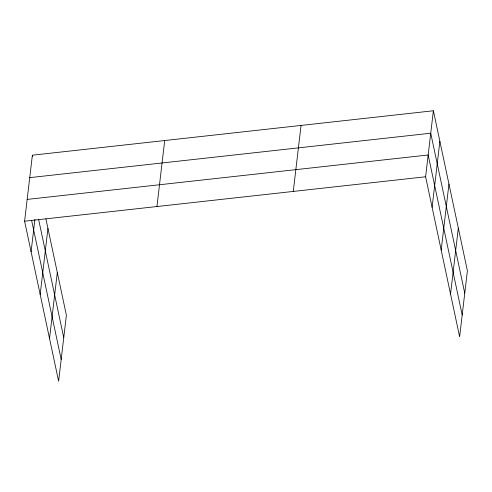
<?xml version="1.0" encoding="UTF-8"?>
<svg xmlns="http://www.w3.org/2000/svg" width="492" height="492" viewBox="0 0 492 492"><rect width="100%" height="100%" fill="white"/><g stroke="black" fill="none" stroke-linecap="round" stroke-linejoin="round"><path stroke-width="0.74" d="M45.91 218.897L66.389 315.231L58.616 381.232L24.6 221.197L32.374 155.195L433.384 110.768L467.4 270.803L459.626 336.805L425.611 176.769L433.384 110.768M31.094 251.738L34.895 219.444M40.178 294.474L47.945 228.472M49.532 338.502L57.306 272.5M156.936 206.535L164.709 140.534M293.275 191.431L301.049 125.429M432.105 207.31L439.873 141.309M441.189 250.047L448.956 184.045M450.543 294.068L458.316 228.073M29.729 177.637L430.74 133.209L464.756 293.244M27.165 199.414L428.175 154.986L462.191 315.021M24.6 221.197L425.611 176.769M32.374 155.195L32.687 156.684M38.573 219.229L63.745 337.672M31.599 220.275L61.18 359.455"/></g></svg>
